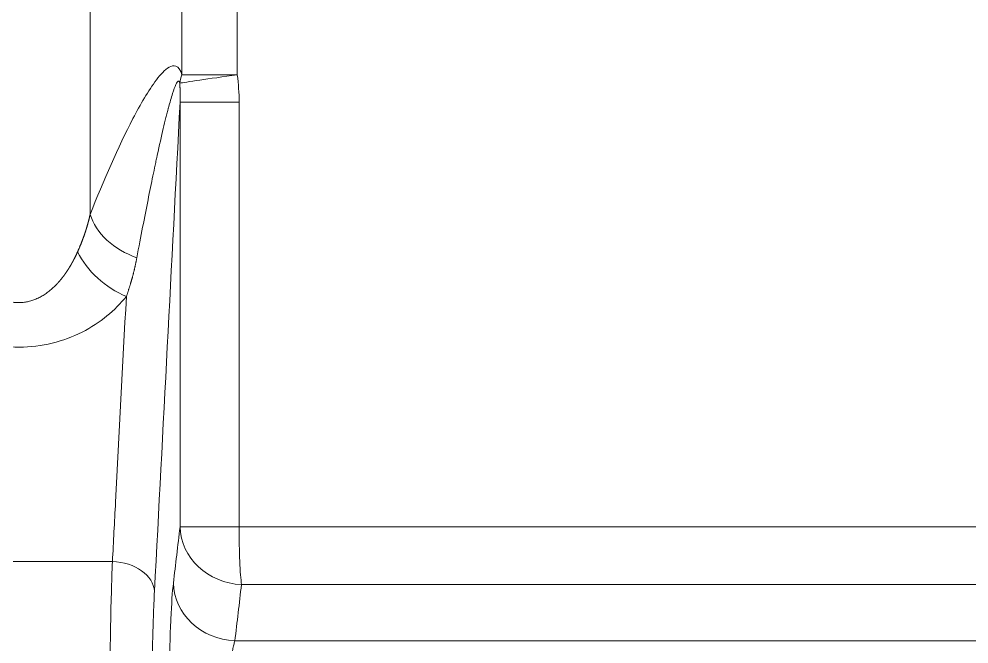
# Model space of a CAD drawing. Header units: millimetres. Extents: x 4664 to 8864, y -38 to 2932.
# Drawn here: x 8059.81 to 8079.47, y 1715.55 to 1728.49 of the extents above; entities that cross this region are included whole.
import ezdxf

# ---------------------------------------------------------------- set-up
doc = ezdxf.new("R2010")
doc.units = ezdxf.units.MM

msp = doc.modelspace()

# ---------------------------------------------------------------- linework, layer by layer
at = {"lineweight": 5}
for p, q in [((8061.282, 1724.447), (8061.282, 1753.84)), ((8063.182, 1729.033), (8063.182, 1727.335)), ((8064.327, 1727.335), (8064.327, 1729.033)), ((8064.327, 1727.335), (8063.182, 1727.335)), ((8064.365, 1726.767), (8063.143, 1726.767)), ((8063.143, 1726.767), (8063.143, 1717.977)), ((8064.365, 1717.977), (8064.365, 1726.767)), ((8116.763, 1717.977), (8063.143, 1717.977)), ((8116.351, 1716.782), (8064.414, 1716.782)), ((8064.277, 1715.617), (8119.686, 1715.617))]:
    msp.add_line(p, q, dxfattribs=at)
at = {"lineweight": 5, "extrusion": (0, 0, -1)}
for centre, major_axis, ratio, start_param, end_param in [((8064.409, 1727.335), (-1.294, -0.177), 0.008558, 0.183781, 1.508308), ((8064.409, 1727.335), (-1.258, -0.351), 0.593796, 0.229116, 0.439042), ((8062.51, 1724.447), (-1.212, 0.485), 0.71441, 4.642637, 5.772482), ((8062.031, 1723.67), (-1.01, 0.828), 0.611644, 4.247318, 5.353044), ((8064.448, 1717.977), (-1.297, 0.155), 0.914527, 4.629402, 6.153446), ((8064.448, 1717.977), (0, 1.306), 0.063553, 3.557424, 4.712389), ((8061.743, 1716.643), (-0.869, 0.046), 0.706622, 1.533781, 3.067562), ((8064.309, 1716.812), (-1.297, 0.155), 0.914458, 4.627819, 6.153496)]:
    msp.add_ellipse(centre, major_axis=major_axis, ratio=ratio, start_param=start_param, end_param=end_param, dxfattribs=at)
at = {"lineweight": 5}
for points, knots in [([(8063.182, 1727.335), (8063.152, 1727.442), (8063.105, 1727.5), (8063.012, 1727.534), (8062.965, 1727.52), (8062.826, 1727.441), (8062.738, 1727.342), (8062.484, 1727.009), (8062.324, 1726.727), (8061.857, 1725.83), (8061.566, 1725.155), (8061.282, 1724.447)], [0, 0, 0, 0, 0.0625, 0.0625, 0.125, 0.125, 0.25, 0.25, 0.5, 0.5, 1, 1, 1, 1]), ([(8062.248, 1723.549), (8062.29, 1723.772), (8062.33, 1723.983), (8062.407, 1724.382), (8062.444, 1724.57), (8062.515, 1724.924), (8062.548, 1725.089), (8062.597, 1725.321), (8062.612, 1725.395), (8062.635, 1725.503), (8062.646, 1725.556), (8062.659, 1725.615), (8062.665, 1725.645), (8062.669, 1725.659), (8062.67, 1725.667), (8062.671, 1725.67), (8062.671, 1725.672), (8062.672, 1725.673), (8062.672, 1725.674), (8062.672, 1725.674), (8062.672, 1725.674), (8062.672, 1725.674), (8062.672, 1725.674), (8062.672, 1725.674), (8062.672, 1725.674), (8062.672, 1725.674), (8062.716, 1725.878), (8062.757, 1726.061), (8062.814, 1726.303), (8062.833, 1726.379), (8062.859, 1726.485), (8062.872, 1726.536), (8062.886, 1726.592), (8062.893, 1726.619), (8062.897, 1726.632), (8062.899, 1726.639), (8062.899, 1726.642), (8062.9, 1726.644), (8062.9, 1726.645), (8062.9, 1726.645), (8062.9, 1726.645), (8062.9, 1726.645), (8062.9, 1726.645), (8062.9, 1726.645), (8062.9, 1726.645), (8062.9, 1726.646), (8062.9, 1726.646), (8062.9, 1726.646), (8062.932, 1726.765), (8062.961, 1726.865), (8063.012, 1727.027), (8063.035, 1727.089), (8063.075, 1727.175), (8063.092, 1727.199), (8063.119, 1727.209), (8063.13, 1727.196), (8063.137, 1727.163)], [0, 0, 0, 0, 0.125, 0.125, 0.25, 0.25, 0.375, 0.375, 0.4375, 0.4375, 0.46875, 0.484375, 0.492187, 0.496094, 0.498047, 0.499023, 0.499512, 0.499756, 0.499878, 0.499939, 0.499969, 0.499985, 0.499992, 0.499996, 0.499996, 0.5, 0.5, 0.625, 0.625, 0.6875, 0.6875, 0.71875, 0.734375, 0.742187, 0.746094, 0.748047, 0.749023, 0.749512, 0.749756, 0.749878, 0.749939, 0.749969, 0.749985, 0.749992, 0.749996, 0.749998, 0.749998, 0.75, 0.75, 0.8125, 0.8125, 0.875, 0.875, 0.9375, 0.9375, 1, 1, 1, 1]), ([(8063.137, 1727.163), (8063.137, 1727.16), (8063.138, 1727.154), (8063.138, 1727.144), (8063.139, 1727.134), (8063.139, 1727.124), (8063.14, 1727.113), (8063.14, 1727.103), (8063.14, 1727.093), (8063.141, 1727.082), (8063.141, 1727.072), (8063.142, 1727.061), (8063.142, 1727.051), (8063.142, 1727.04), (8063.143, 1727.029), (8063.143, 1727.018), (8063.143, 1727.007), (8063.144, 1726.996), (8063.144, 1726.985), (8063.144, 1726.973), (8063.144, 1726.962), (8063.144, 1726.95), (8063.144, 1726.939), (8063.145, 1726.927), (8063.145, 1726.915), (8063.145, 1726.903), (8063.145, 1726.892), (8063.145, 1726.88), (8063.145, 1726.867), (8063.145, 1726.855), (8063.145, 1726.843), (8063.144, 1726.831), (8063.144, 1726.818), (8063.144, 1726.806), (8063.144, 1726.793), (8063.144, 1726.78), (8063.144, 1726.772), (8063.143, 1726.767)], [0, 0, 0, 0, 0.024731, 0.049688, 0.07487, 0.100279, 0.125913, 0.151773, 0.177859, 0.204171, 0.230708, 0.257472, 0.284462, 0.311677, 0.339118, 0.366786, 0.394679, 0.422798, 0.451143, 0.479714, 0.508511, 0.537534, 0.566783, 0.596258, 0.625959, 0.655886, 0.686039, 0.716418, 0.747023, 0.777854, 0.808911, 0.840194, 0.871703, 0.903438, 0.9354, 0.967587, 1, 1, 1, 1]), ([(8061.282, 1724.447), (8061.282, 1724.444), (8061.28, 1724.438), (8061.278, 1724.429), (8061.276, 1724.42), (8061.274, 1724.411), (8061.272, 1724.402), (8061.27, 1724.393), (8061.268, 1724.384), (8061.266, 1724.375), (8061.264, 1724.365), (8061.261, 1724.356), (8061.259, 1724.347), (8061.257, 1724.337), (8061.254, 1724.328), (8061.252, 1724.318), (8061.249, 1724.309), (8061.247, 1724.299), (8061.244, 1724.29), (8061.242, 1724.28), (8061.239, 1724.27), (8061.236, 1724.261), (8061.234, 1724.251), (8061.231, 1724.241), (8061.228, 1724.231), (8061.225, 1724.221), (8061.222, 1724.211), (8061.219, 1724.201), (8061.216, 1724.191), (8061.213, 1724.181), (8061.21, 1724.171), (8061.207, 1724.16), (8061.204, 1724.15), (8061.201, 1724.14), (8061.198, 1724.129), (8061.194, 1724.119), (8061.191, 1724.108), (8061.188, 1724.098), (8061.184, 1724.087), (8061.181, 1724.077), (8061.177, 1724.066), (8061.174, 1724.056), (8061.17, 1724.045), (8061.167, 1724.035), (8061.163, 1724.024), (8061.159, 1724.014), (8061.155, 1724.003), (8061.151, 1723.991), (8061.147, 1723.98), (8061.143, 1723.968), (8061.138, 1723.956), (8061.134, 1723.944), (8061.129, 1723.932), (8061.125, 1723.919), (8061.12, 1723.906), (8061.115, 1723.893), (8061.109, 1723.88), (8061.104, 1723.866), (8061.099, 1723.853), (8061.093, 1723.839), (8061.087, 1723.824), (8061.082, 1723.81), (8061.075, 1723.795), (8061.069, 1723.78), (8061.063, 1723.765), (8061.056, 1723.75), (8061.05, 1723.734), (8061.043, 1723.719), (8061.036, 1723.703), (8061.029, 1723.686), (8061.024, 1723.675), (8061.021, 1723.67)], [0, 0, 0, 0, 0.011212, 0.02249, 0.033833, 0.045243, 0.056718, 0.06826, 0.079867, 0.091541, 0.103281, 0.115086, 0.126958, 0.138895, 0.150899, 0.162969, 0.175105, 0.187307, 0.199575, 0.211909, 0.224309, 0.236775, 0.249307, 0.261906, 0.274571, 0.287301, 0.300098, 0.312962, 0.325891, 0.338886, 0.351948, 0.365076, 0.37827, 0.39153, 0.404857, 0.41825, 0.431709, 0.445234, 0.458825, 0.472483, 0.486207, 0.499997, 0.513017, 0.526338, 0.539961, 0.553885, 0.568111, 0.582639, 0.597468, 0.612598, 0.62803, 0.643764, 0.659799, 0.676135, 0.692774, 0.709714, 0.726955, 0.744498, 0.762342, 0.780488, 0.798936, 0.817685, 0.836736, 0.856089, 0.875743, 0.895698, 0.915955, 0.936514, 0.957375, 0.978536, 1, 1, 1, 1]), ([(8061.021, 1723.67), (8061.02, 1723.667), (8061.018, 1723.663), (8061.015, 1723.655), (8061.012, 1723.648), (8061.008, 1723.641), (8061.005, 1723.634), (8061.002, 1723.627), (8060.998, 1723.619), (8060.995, 1723.612), (8060.992, 1723.605), (8060.988, 1723.598), (8060.985, 1723.591), (8060.981, 1723.584), (8060.978, 1723.577), (8060.975, 1723.57), (8060.971, 1723.563), (8060.968, 1723.556), (8060.964, 1723.55), (8060.961, 1723.543), (8060.958, 1723.536), (8060.954, 1723.529), (8060.951, 1723.522), (8060.947, 1723.516), (8060.944, 1723.509), (8060.94, 1723.502), (8060.937, 1723.496), (8060.933, 1723.489), (8060.93, 1723.482), (8060.926, 1723.476), (8060.923, 1723.469), (8060.919, 1723.463), (8060.916, 1723.456), (8060.912, 1723.45), (8060.908, 1723.443), (8060.905, 1723.437), (8060.901, 1723.431), (8060.898, 1723.424), (8060.894, 1723.418), (8060.89, 1723.412), (8060.887, 1723.405), (8060.883, 1723.399), (8060.88, 1723.393), (8060.876, 1723.387), (8060.872, 1723.38), (8060.869, 1723.374), (8060.865, 1723.368), (8060.861, 1723.362), (8060.858, 1723.356), (8060.854, 1723.35), (8060.85, 1723.344), (8060.847, 1723.338), (8060.843, 1723.332), (8060.839, 1723.326), (8060.835, 1723.32), (8060.832, 1723.314), (8060.828, 1723.308), (8060.824, 1723.302), (8060.82, 1723.297), (8060.817, 1723.291), (8060.813, 1723.285), (8060.809, 1723.279), (8060.805, 1723.274), (8060.802, 1723.268), (8060.798, 1723.262), (8060.794, 1723.257), (8060.79, 1723.251), (8060.786, 1723.246), (8060.783, 1723.24), (8060.779, 1723.234), (8060.775, 1723.229), (8060.771, 1723.223), (8060.767, 1723.218), (8060.764, 1723.213), (8060.76, 1723.207), (8060.756, 1723.202), (8060.752, 1723.197), (8060.748, 1723.191), (8060.744, 1723.186), (8060.74, 1723.181), (8060.737, 1723.175), (8060.733, 1723.17), (8060.729, 1723.165), (8060.725, 1723.16), (8060.721, 1723.155), (8060.717, 1723.15), (8060.713, 1723.145), (8060.709, 1723.14), (8060.705, 1723.135), (8060.701, 1723.13), (8060.697, 1723.125), (8060.694, 1723.12), (8060.69, 1723.115), (8060.686, 1723.11), (8060.682, 1723.105), (8060.678, 1723.1), (8060.674, 1723.095), (8060.67, 1723.09), (8060.666, 1723.086), (8060.662, 1723.081), (8060.658, 1723.076), (8060.654, 1723.072), (8060.65, 1723.067), (8060.646, 1723.062), (8060.642, 1723.058), (8060.638, 1723.053), (8060.634, 1723.049), (8060.63, 1723.044), (8060.626, 1723.04), (8060.622, 1723.035), (8060.618, 1723.031), (8060.614, 1723.026), (8060.61, 1723.022), (8060.606, 1723.017), (8060.602, 1723.013), (8060.598, 1723.009), (8060.594, 1723.005), (8060.59, 1723), (8060.586, 1722.996), (8060.582, 1722.992), (8060.553, 1722.962), (8060.5, 1722.911), (8060.418, 1722.842), (8060.334, 1722.783), (8060.248, 1722.733), (8060.162, 1722.691), (8060.075, 1722.659), (8059.987, 1722.636), (8059.899, 1722.622), (8059.84, 1722.619), (8059.784, 1722.619), (8059.731, 1722.622), (8059.652, 1722.633), (8059.573, 1722.651), (8059.494, 1722.677), (8059.416, 1722.711), (8059.338, 1722.751), (8059.262, 1722.8), (8059.186, 1722.855), (8059.112, 1722.918), (8059.062, 1722.966), (8059.034, 1722.996), (8059.025, 1723.005), (8059.017, 1723.014), (8059.009, 1723.023), (8059.001, 1723.032), (8058.992, 1723.041), (8058.984, 1723.05), (8058.976, 1723.06), (8058.968, 1723.069), (8058.96, 1723.079), (8058.951, 1723.088), (8058.943, 1723.098), (8058.935, 1723.108), (8058.927, 1723.118), (8058.919, 1723.128), (8058.911, 1723.139), (8058.903, 1723.149), (8058.895, 1723.159), (8058.887, 1723.17), (8058.879, 1723.181), (8058.871, 1723.192), (8058.863, 1723.203), (8058.855, 1723.214), (8058.848, 1723.225), (8058.84, 1723.236), (8058.832, 1723.247), (8058.824, 1723.259), (8058.816, 1723.27), (8058.809, 1723.282), (8058.801, 1723.294), (8058.793, 1723.306), (8058.786, 1723.318), (8058.778, 1723.33), (8058.77, 1723.342), (8058.763, 1723.355), (8058.755, 1723.367), (8058.748, 1723.38), (8058.74, 1723.393), (8058.733, 1723.405), (8058.725, 1723.418), (8058.718, 1723.431), (8058.711, 1723.444), (8058.703, 1723.458), (8058.696, 1723.471), (8058.689, 1723.485), (8058.682, 1723.498), (8058.674, 1723.512), (8058.667, 1723.526), (8058.66, 1723.54), (8058.653, 1723.554), (8058.646, 1723.568), (8058.639, 1723.582), (8058.632, 1723.596), (8058.625, 1723.611), (8058.619, 1723.625), (8058.612, 1723.64), (8058.605, 1723.655), (8058.6, 1723.665), (8058.598, 1723.67)], [0, 0, 0, 0, 0.002475, 0.004943, 0.007405, 0.00986, 0.012308, 0.014749, 0.017185, 0.019613, 0.022035, 0.02445, 0.026859, 0.029261, 0.031656, 0.034045, 0.036427, 0.038803, 0.041172, 0.043535, 0.045891, 0.04824, 0.050583, 0.052919, 0.055249, 0.057572, 0.059889, 0.062199, 0.064503, 0.0668, 0.069091, 0.071375, 0.073652, 0.075924, 0.078188, 0.080446, 0.082698, 0.084943, 0.087182, 0.089414, 0.09164, 0.09386, 0.096073, 0.098279, 0.100479, 0.102673, 0.10486, 0.107041, 0.109215, 0.111383, 0.113545, 0.1157, 0.117849, 0.119991, 0.122127, 0.124257, 0.12638, 0.128497, 0.130608, 0.132712, 0.13481, 0.136902, 0.138988, 0.141067, 0.143139, 0.145206, 0.147266, 0.14932, 0.151368, 0.153409, 0.155444, 0.157473, 0.159496, 0.161512, 0.163522, 0.165526, 0.167524, 0.169515, 0.171501, 0.17348, 0.175453, 0.17742, 0.17938, 0.181335, 0.183283, 0.185225, 0.187162, 0.189091, 0.191015, 0.192933, 0.194845, 0.19675, 0.19865, 0.200543, 0.202431, 0.204312, 0.206188, 0.208057, 0.20992, 0.211778, 0.213629, 0.215474, 0.217314, 0.219147, 0.220975, 0.222796, 0.224612, 0.226421, 0.228225, 0.230023, 0.231815, 0.233601, 0.235381, 0.237156, 0.238924, 0.240687, 0.242444, 0.244195, 0.24594, 0.24768, 0.249413, 0.282469, 0.313857, 0.343696, 0.372124, 0.399303, 0.425415, 0.450668, 0.47529, 0.499526, 0.499992, 0.521832, 0.543962, 0.566565, 0.589811, 0.613859, 0.638851, 0.664914, 0.69216, 0.720687, 0.750581, 0.754142, 0.757728, 0.761339, 0.764974, 0.768634, 0.772319, 0.776029, 0.779763, 0.783523, 0.787308, 0.791118, 0.794954, 0.798815, 0.802701, 0.806614, 0.810551, 0.814515, 0.818504, 0.82252, 0.826561, 0.830628, 0.834722, 0.838842, 0.842988, 0.84716, 0.851359, 0.855584, 0.859836, 0.864114, 0.868419, 0.872751, 0.877109, 0.881495, 0.885907, 0.890346, 0.894812, 0.899305, 0.903826, 0.908373, 0.912948, 0.91755, 0.922179, 0.926836, 0.93152, 0.936232, 0.940971, 0.945737, 0.950531, 0.955353, 0.960203, 0.96508, 0.969985, 0.974918, 0.979878, 0.984867, 0.989883, 0.994928, 1, 1, 1, 1]), ([(8062.031, 1722.746), (8062.031, 1722.746), (8062.033, 1722.753), (8062.038, 1722.767), (8062.045, 1722.787), (8062.052, 1722.807), (8062.059, 1722.827), (8062.066, 1722.847), (8062.073, 1722.868), (8062.079, 1722.888), (8062.086, 1722.908), (8062.092, 1722.928), (8062.099, 1722.949), (8062.105, 1722.969), (8062.111, 1722.989), (8062.117, 1723.01), (8062.123, 1723.03), (8062.129, 1723.05), (8062.135, 1723.071), (8062.141, 1723.091), (8062.147, 1723.112), (8062.153, 1723.132), (8062.158, 1723.153), (8062.164, 1723.173), (8062.169, 1723.194), (8062.174, 1723.214), (8062.18, 1723.235), (8062.185, 1723.256), (8062.19, 1723.276), (8062.195, 1723.297), (8062.2, 1723.318), (8062.204, 1723.339), (8062.209, 1723.36), (8062.214, 1723.381), (8062.218, 1723.402), (8062.223, 1723.422), (8062.227, 1723.444), (8062.232, 1723.465), (8062.236, 1723.486), (8062.24, 1723.507), (8062.244, 1723.528), (8062.247, 1723.542), (8062.248, 1723.549)], [0, 0, 0, 0, 0.000014, 0.025052, 0.050118, 0.075214, 0.100339, 0.125493, 0.150678, 0.175892, 0.201137, 0.226412, 0.251718, 0.277055, 0.302423, 0.327823, 0.353254, 0.378718, 0.404213, 0.429741, 0.455301, 0.480895, 0.506521, 0.532181, 0.557874, 0.583601, 0.609362, 0.635157, 0.660986, 0.68685, 0.712749, 0.738683, 0.764652, 0.790657, 0.816698, 0.842774, 0.868887, 0.895036, 0.921222, 0.947444, 0.973703, 1, 1, 1, 1]), ([(8057.589, 1722.746), (8057.824, 1722.459), (8058.126, 1722.202), (8058.887, 1721.814), (8059.344, 1721.695), (8060.282, 1721.696), (8060.735, 1721.816), (8061.303, 1722.105), (8061.475, 1722.219), (8061.779, 1722.467), (8061.913, 1722.603), (8062.031, 1722.746)], [0, 0, 0, 0, 0.25, 0.25, 0.5, 0.5, 0.75, 0.75, 0.875, 0.875, 1, 1, 1, 1]), ([(8061.743, 1717.259), (8061.765, 1717.669), (8061.786, 1718.079), (8061.882, 1719.908), (8061.957, 1721.327), (8062.031, 1722.746)], [0, 0, 0, 0, 0.224212, 0.224212, 1, 1, 1, 1]), ([(8061.743, 1711.103), (8061.726, 1711.507), (8061.713, 1711.994), (8061.699, 1712.78), (8061.696, 1713.055), (8061.691, 1713.616), (8061.69, 1713.898), (8061.69, 1714.466), (8061.691, 1714.754), (8061.696, 1715.312), (8061.699, 1715.583), (8061.708, 1716.11), (8061.714, 1716.365), (8061.727, 1716.836), (8061.735, 1717.056), (8061.743, 1717.259)], [0, 0, 0, 0, 0.25, 0.25, 0.375, 0.375, 0.5, 0.5, 0.625, 0.625, 0.75, 0.75, 0.875, 0.875, 1, 1, 1, 1]), ([(8063.004, 1716.812), (8062.984, 1716.64), (8062.966, 1716.386), (8062.944, 1715.904), (8062.938, 1715.73), (8062.927, 1715.359), (8062.923, 1715.159), (8062.914, 1714.55), (8062.913, 1714.115), (8062.918, 1713.491), (8062.921, 1713.283), (8062.93, 1712.893), (8062.935, 1712.708), (8062.941, 1712.533)], [0, 0, 0, 0, 0.25, 0.25, 0.375, 0.375, 0.5, 0.5, 0.75, 0.75, 0.875, 0.875, 1, 1, 1, 1]), ([(8062.613, 1716.643), (8062.604, 1716.481), (8062.597, 1716.305), (8062.584, 1715.928), (8062.578, 1715.724), (8062.569, 1715.303), (8062.565, 1715.086), (8062.561, 1714.64), (8062.559, 1714.409), (8062.559, 1713.728), (8062.564, 1713.27), (8062.582, 1712.432), (8062.596, 1712.043), (8062.613, 1711.718)], [0, 0, 0, 0, 0.125, 0.125, 0.25, 0.25, 0.375, 0.375, 0.5, 0.5, 0.75, 0.75, 1, 1, 1, 1]), ([(8064.184, 1713.281), (8064.179, 1713.33), (8064.175, 1713.38), (8064.167, 1713.483), (8064.163, 1713.536), (8064.157, 1713.645), (8064.155, 1713.7), (8064.15, 1713.812), (8064.149, 1713.869), (8064.146, 1713.983), (8064.145, 1714.04), (8064.144, 1714.155), (8064.144, 1714.213), (8064.145, 1714.327), (8064.146, 1714.384), (8064.148, 1714.469), (8064.148, 1714.497), (8064.15, 1714.538), (8064.15, 1714.559), (8064.151, 1714.583), (8064.152, 1714.595), (8064.152, 1714.601), (8064.152, 1714.604), (8064.152, 1714.606), (8064.152, 1714.606), (8064.152, 1714.607), (8064.152, 1714.607), (8064.154, 1714.661), (8064.157, 1714.714), (8064.163, 1714.82), (8064.166, 1714.872), (8064.174, 1714.974), (8064.178, 1715.024), (8064.185, 1715.096), (8064.188, 1715.12), (8064.192, 1715.155), (8064.194, 1715.172), (8064.196, 1715.192), (8064.197, 1715.202), (8064.198, 1715.207), (8064.198, 1715.209), (8064.198, 1715.211), (8064.198, 1715.211), (8064.198, 1715.212), (8064.198, 1715.212), (8064.198, 1715.212), (8064.198, 1715.212), (8064.198, 1715.212), (8064.203, 1715.252), (8064.209, 1715.291), (8064.22, 1715.366), (8064.226, 1715.402), (8064.239, 1715.471), (8064.246, 1715.504), (8064.261, 1715.564), (8064.269, 1715.592), (8064.277, 1715.617)], [0, 0, 0, 0, 0.0625, 0.0625, 0.125, 0.125, 0.1875, 0.1875, 0.25, 0.25, 0.3125, 0.3125, 0.375, 0.375, 0.4375, 0.4375, 0.46875, 0.46875, 0.484375, 0.492188, 0.496094, 0.498047, 0.499023, 0.499512, 0.499756, 0.499756, 0.5, 0.5, 0.5625, 0.5625, 0.625, 0.625, 0.6875, 0.6875, 0.71875, 0.71875, 0.734375, 0.742188, 0.746094, 0.748047, 0.749023, 0.749512, 0.749756, 0.749878, 0.749939, 0.749969, 0.749969, 0.75, 0.75, 0.8125, 0.8125, 0.875, 0.875, 0.9375, 0.9375, 1, 1, 1, 1])]:
    msp.add_open_spline(points, degree=3, knots=knots, dxfattribs=at)
for points in [[(8064.365, 1726.767), (8064.365, 1726.958), (8064.352, 1727.147), (8064.327, 1727.335)], [(8063.143, 1726.767), (8062.967, 1723.393), (8062.79, 1720.018), (8062.613, 1716.643)], [(8063.143, 1717.977), (8063.097, 1717.589), (8063.051, 1717.2), (8063.004, 1716.812)], [(8061.743, 1717.259), (8060.454, 1717.259), (8059.165, 1717.259), (8057.876, 1717.259)], [(8064.277, 1715.617), (8064.323, 1716.006), (8064.368, 1716.394), (8064.414, 1716.782)]]:
    msp.add_open_spline(points, degree=3, dxfattribs=at)

doc.saveas('drawing.dxf')
